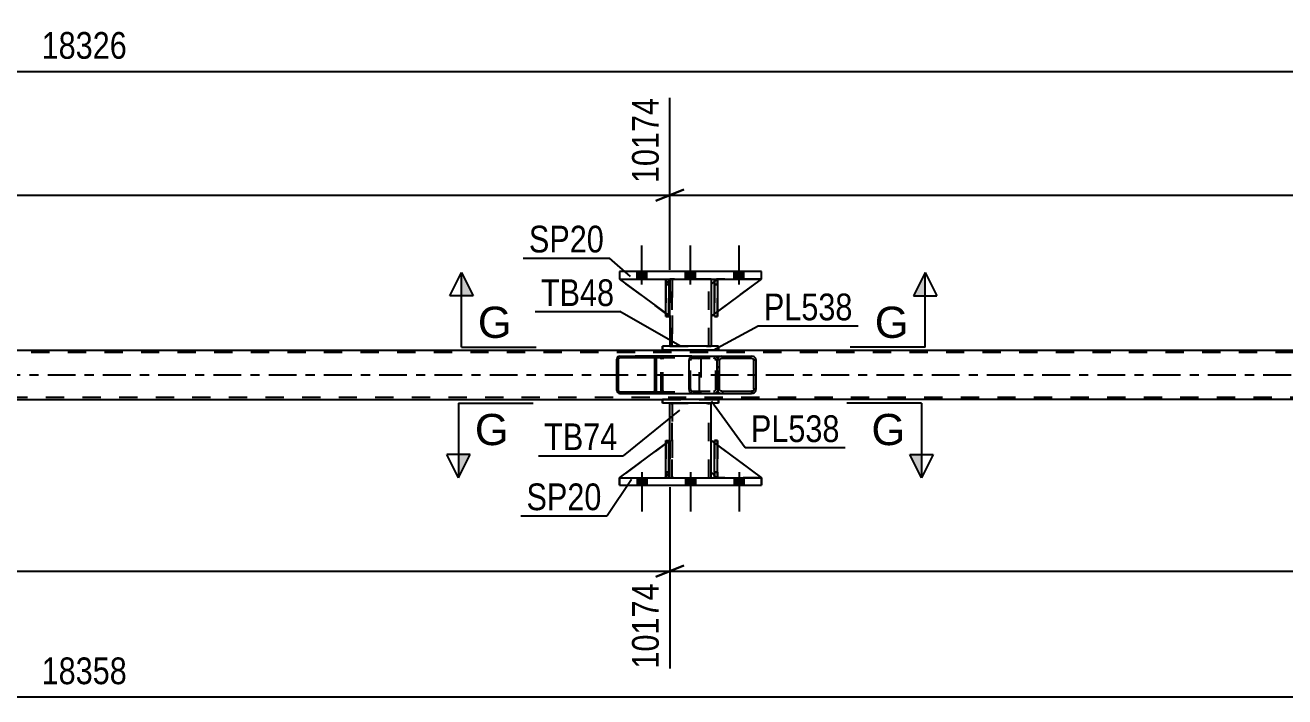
# Model space of a CAD drawing. Header units: millimetres. Extents: x 0 to 841, y 0 to 594.
# Drawn here: x 415.9 to 550.9, y 209.6 to 281.5 of the extents above; entities that cross this region are included whole.
import ezdxf

# ---------------------------------------------------------------- set-up
doc = ezdxf.new("R2010")
doc.units = ezdxf.units.MM
doc.linetypes.add('DXK_LINE_DOT2', pattern=[3.9198, 1.9599, -1.9599])
doc.linetypes.add('DXK_LINE_DOT3', pattern=[5.9187, 2.979, -0.9799, 0.9799, -0.9799])
doc.styles.add('Arial', font='ARIAL.TTF', dxfattribs={"height": 0.2})
doc.styles.add('Arial Narrow', font='ARIALN.TTF', dxfattribs={"height": 0.2})

# ---------------------------------------------------------------- blocks, each defined once
blk = doc.blocks.new('Part-103610369-28079 - 28013')
at = {"color": 7, "linetype": 'DXK_LINE_DOT2'}
for p, q in [((485, 237.03), (479.6, 233.03)), ((485, 237.03), (479.6, 233.03)), ((485, 233.63), (485, 237.03)), ((485, 237.03), (485, 237.03)), ((485, 237.03), (485, 233.63)), ((484.4, 233.03), (485, 233.63)), ((485, 233.63), (484.4, 233.03)), ((485, 233.63), (485, 233.63)), ((479.6, 233.03), (484.4, 233.03))]:
    blk.add_line(p, q, dxfattribs=at)
blk = doc.blocks.new('Part-103610369-28078 - 28013')
at = {"color": 2, "linetype": 'Continuous'}
for p, q in [((489.76, 233.03), (489.76, 237.03)), ((489.76, 237.03), (490.08, 237.03)), ((490.08, 233.03), (490.08, 237.03)), ((489.76, 233.03), (489.76, 233.03)), ((489.76, 233.03), (490.08, 233.03))]:
    blk.add_line(p, q, dxfattribs=at)
at = {"color": 7, "linetype": 'DXK_LINE_DOT2'}
for p, q in [((489.76, 237.03), (489.76, 233.63)), ((490.08, 233.63), (490.08, 237.03)), ((489.76, 233.63), (489.76, 233.03)), ((489.76, 233.63), (490.08, 233.63)), ((490.08, 233.03), (490.08, 233.63))]:
    blk.add_line(p, q, dxfattribs=at)
blk = doc.blocks.new('Part-103610369-28080 - 28013')
at = {"color": 7, "linetype": 'DXK_LINE_DOT2'}
for p, q in [((485, 237.03), (479.6, 233.03)), ((484.56, 236.7), (484.88, 236.93)), ((485, 237.03), (485, 233.63)), ((485, 233.63), (484.4, 233.03)), ((484.56, 233.18), (484.88, 233.5)), ((479.6, 233.03), (484.4, 233.03))]:
    blk.add_line(p, q, dxfattribs=at)
at = {"color": 2, "linetype": 'Continuous'}
for p, q in [((479.6, 233.03), (484.56, 236.7)), ((484.88, 236.93), (485, 237.03)), ((485, 233.63), (485, 237.03)), ((485, 237.03), (485, 237.03)), ((484.88, 233.5), (485, 233.63)), ((485, 233.63), (485, 233.63)), ((484.4, 233.03), (484.56, 233.18))]:
    blk.add_line(p, q, dxfattribs=at)
blk = doc.blocks.new('Part-103610369-28081 - 28013')
at = {"color": 7, "linetype": 'DXK_LINE_DOT2'}
for p, q in [((489.4, 233.63), (489.4, 237.03)), ((489.4, 237.03), (494.8, 233.03)), ((490, 233.03), (489.4, 233.63)), ((494.8, 233.03), (490, 233.03))]:
    blk.add_line(p, q, dxfattribs=at)
blk = doc.blocks.new('Part-103610369-28082 - 28013')
at = {"color": 2, "linetype": 'Continuous'}
for p, q in [((489.4, 233.63), (489.4, 237.03)), ((489.4, 237.03), (489.76, 236.76)), ((490.08, 236.53), (494.8, 233.03)), ((489.4, 233.63), (489.76, 233.27))]:
    blk.add_line(p, q, dxfattribs=at)
at = {"color": 7, "linetype": 'DXK_LINE_DOT2'}
for p, q in [((489.76, 236.76), (490.08, 236.53)), ((489.76, 233.27), (490, 233.03)), ((490, 233.03), (494.8, 233.03)), ((494.8, 233.03), (494.8, 233.03)), ((494.8, 233.03), (494.8, 233.03))]:
    blk.add_line(p, q, dxfattribs=at)
blk = doc.blocks.new('Part-103610369-28083 - 28013')
at = {"color": 2, "linetype": 'Continuous'}
for p, q in [((494.8, 255.12), (479.6, 255.12)), ((479.6, 255.12), (479.6, 254.32)), ((494.8, 254.32), (494.8, 255.12)), ((479.6, 254.32), (494.8, 254.32))]:
    blk.add_line(p, q, dxfattribs=at)
at = {"color": 7, "linetype": 'DXK_LINE_DOT2'}
for p, q in [((479.6, 255.12), (479.6, 254.32)), ((494.8, 254.32), (494.8, 255.12))]:
    blk.add_line(p, q, dxfattribs=at)
blk = doc.blocks.new('Part-103610369-28084 - 28013')
at = {"color": 2, "linetype": 'Continuous'}
for p, q in [((479.6, 233.03), (479.6, 232.23)), ((479.6, 233.03), (494.8, 233.03)), ((479.6, 232.23), (494.8, 232.23)), ((494.8, 232.23), (494.8, 233.03))]:
    blk.add_line(p, q, dxfattribs=at)
at = {"color": 7, "linetype": 'DXK_LINE_DOT2'}
for p, q in [((479.6, 232.23), (479.6, 233.03)), ((494.8, 233.03), (494.8, 232.23))]:
    blk.add_line(p, q, dxfattribs=at)
blk = doc.blocks.new('Part-103610369-28063 - 28013')
at = {"color": 2, "linetype": 'Continuous'}
for p, q in [((490.2, 247.12), (484.2, 247.12)), ((484.2, 246.72), (484.2, 247.12)), ((490.2, 247.12), (490.2, 246.72)), ((490.2, 247.12), (490.2, 247.12)), ((490.2, 246.72), (484.2, 246.72)), ((490.2, 246.72), (490.2, 246.72))]:
    blk.add_line(p, q, dxfattribs=at)
at = {"color": 7, "linetype": 'DXK_LINE_DOT2'}
for p, q in [((484.2, 247.12), (484.2, 246.72)), ((490.2, 246.72), (490.2, 247.12)), ((490.2, 247.12), (490.2, 247.12)), ((490.2, 246.72), (490.2, 246.72))]:
    blk.add_line(p, q, dxfattribs=at)
blk = doc.blocks.new('Part-103610369-28064 - 28013')
at = {"color": 2, "linetype": 'Continuous'}
for p, q in [((485, 254.32), (485, 253.72)), ((489.4, 254.32), (489.4, 253.72)), ((485, 250.32), (485, 247.12)), ((489.4, 250.32), (489.4, 247.12))]:
    blk.add_line(p, q, dxfattribs=at)
at = {"color": 7, "linetype": 'DXK_LINE_DOT2'}
for p, q in [((489.4, 254.32), (485, 254.32)), ((485, 254.32), (485, 247.12)), ((485, 253.72), (485, 250.32)), ((485.24, 247.12), (485.24, 254.32)), ((485.24, 254.32), (485.24, 247.12)), ((489.16, 247.12), (489.16, 254.32)), ((489.16, 247.12), (489.16, 254.32)), ((489.4, 254.32), (489.4, 247.12)), ((489.4, 253.72), (489.4, 250.32)), ((485, 247.12), (489.4, 247.12))]:
    blk.add_line(p, q, dxfattribs=at)
blk = doc.blocks.new('Part-103610369-28065 - 28013')
at = {"color": 7, "linetype": 'DXK_LINE_DOT2'}
for p, q in [((484.56, 253.72), (484.56, 254.32)), ((484.56, 254.32), (484.56, 254.32)), ((484.56, 254.32), (484.56, 250.32)), ((484.56, 254.32), (484.88, 254.32)), ((484.56, 250.32), (484.56, 253.72)), ((484.56, 253.72), (484.88, 253.72)), ((484.88, 253.72), (484.88, 254.32)), ((484.88, 250.32), (484.88, 254.32)), ((484.88, 253.72), (484.88, 250.32)), ((484.56, 250.32), (484.88, 250.32))]:
    blk.add_line(p, q, dxfattribs=at)
blk = doc.blocks.new('Part-103610369-28066 - 28013')
at = {"color": 7, "linetype": 'DXK_LINE_DOT2'}
for p, q in [((489.76, 253.72), (489.76, 254.32)), ((489.76, 254.32), (489.76, 254.32)), ((489.76, 254.32), (489.76, 250.32)), ((489.76, 254.32), (490.08, 254.32)), ((489.76, 250.32), (489.76, 253.72)), ((489.76, 253.72), (490.08, 253.72)), ((490.08, 253.72), (490.08, 254.32)), ((490.08, 250.32), (490.08, 254.32)), ((490.08, 253.72), (490.08, 250.32)), ((489.76, 250.32), (490.08, 250.32))]:
    blk.add_line(p, q, dxfattribs=at)
blk = doc.blocks.new('Part-103610369-28067 - 28013')
at = {"color": 2, "linetype": 'Continuous'}
for p, q in [((484.56, 254.32), (484.88, 254.32)), ((484.56, 250.32), (484.56, 254.32)), ((484.88, 254.32), (484.88, 254.32)), ((484.88, 254.32), (484.88, 250.32)), ((484.88, 250.32), (484.56, 250.32))]:
    blk.add_line(p, q, dxfattribs=at)
at = {"color": 7, "linetype": 'DXK_LINE_DOT2'}
for p, q in [((484.56, 253.72), (484.56, 254.32)), ((484.88, 253.72), (484.56, 253.72)), ((484.56, 253.72), (484.56, 250.32)), ((484.88, 253.72), (484.88, 254.32)), ((484.88, 254.32), (484.88, 254.32)), ((484.88, 250.32), (484.88, 253.72))]:
    blk.add_line(p, q, dxfattribs=at)
blk = doc.blocks.new('Part-103610369-28068 - 28013')
at = {"color": 2, "linetype": 'Continuous'}
for p, q in [((489.76, 254.32), (490.08, 254.32)), ((489.76, 250.32), (489.76, 254.32)), ((490.08, 254.32), (490.08, 254.32)), ((490.08, 254.32), (490.08, 250.32)), ((490.08, 250.32), (489.76, 250.32))]:
    blk.add_line(p, q, dxfattribs=at)
at = {"color": 7, "linetype": 'DXK_LINE_DOT2'}
for p, q in [((489.76, 253.72), (489.76, 254.32)), ((490.08, 253.72), (489.76, 253.72)), ((489.76, 253.72), (489.76, 250.32)), ((490.08, 253.72), (490.08, 254.32)), ((490.08, 254.32), (490.08, 254.32)), ((490.08, 250.32), (490.08, 253.72))]:
    blk.add_line(p, q, dxfattribs=at)
blk = doc.blocks.new('Part-103610369-28069 - 28013')
at = {"color": 7, "linetype": 'DXK_LINE_DOT2'}
for p, q in [((485, 250.32), (479.6, 254.32)), ((479.6, 254.32), (484.4, 254.32)), ((485, 250.32), (479.6, 254.32)), ((484.4, 254.32), (485, 253.72)), ((485, 253.72), (484.4, 254.32)), ((485, 253.72), (485, 250.32)), ((485, 253.72), (485, 253.72)), ((485, 250.32), (485, 253.72)), ((485, 250.32), (485, 250.32))]:
    blk.add_line(p, q, dxfattribs=at)
blk = doc.blocks.new('Part-103610369-28070 - 28013')
at = {"color": 2, "linetype": 'Continuous'}
for p, q in [((479.6, 254.32), (484.56, 250.65)), ((484.4, 254.32), (484.56, 254.16)), ((484.88, 253.84), (485, 253.72)), ((485, 253.72), (485, 253.72)), ((485, 250.32), (485, 253.72)), ((484.88, 250.41), (485, 250.32)), ((485, 250.32), (485, 250.32))]:
    blk.add_line(p, q, dxfattribs=at)
at = {"color": 7, "linetype": 'DXK_LINE_DOT2'}
for p, q in [((485, 250.32), (479.6, 254.32)), ((479.6, 254.32), (484.4, 254.32)), ((484.4, 254.32), (485, 253.72)), ((484.56, 254.16), (484.88, 253.84)), ((485, 253.72), (485, 250.32)), ((484.56, 250.65), (484.88, 250.41))]:
    blk.add_line(p, q, dxfattribs=at)
blk = doc.blocks.new('Part-103610369-28071 - 28013')
at = {"color": 7, "linetype": 'DXK_LINE_DOT2'}
for p, q in [((490, 254.32), (489.4, 253.72)), ((489.4, 250.32), (494.8, 254.32)), ((489.4, 253.72), (489.4, 250.32)), ((494.8, 254.32), (490, 254.32))]:
    blk.add_line(p, q, dxfattribs=at)
blk = doc.blocks.new('Part-103610369-28072 - 28013')
at = {"color": 2, "linetype": 'Continuous'}
for p, q in [((489.4, 253.72), (489.76, 254.07)), ((489.4, 253.72), (489.4, 250.32)), ((490.08, 250.82), (494.8, 254.32)), ((489.4, 250.32), (489.76, 250.58))]:
    blk.add_line(p, q, dxfattribs=at)
at = {"color": 7, "linetype": 'DXK_LINE_DOT2'}
for p, q in [((489.76, 254.07), (490, 254.32)), ((490, 254.32), (494.8, 254.32)), ((489.76, 250.58), (490.08, 250.82))]:
    blk.add_line(p, q, dxfattribs=at)
blk = doc.blocks.new('Part-103610369-28073 - 28013')
at = {"color": 2, "linetype": 'Continuous'}
for p, q in [((490.2, 241.43), (484.2, 241.43)), ((484.2, 241.03), (484.2, 241.43)), ((490.2, 241.03), (484.2, 241.03)), ((490.2, 241.43), (490.2, 241.03)), ((490.2, 241.43), (490.2, 241.43)), ((490.2, 241.03), (490.2, 241.03))]:
    blk.add_line(p, q, dxfattribs=at)
at = {"color": 7, "linetype": 'DXK_LINE_DOT2'}
for p, q in [((484.2, 241.43), (484.2, 241.03)), ((490.2, 241.03), (490.2, 241.43)), ((490.2, 241.43), (490.2, 241.43)), ((490.2, 241.03), (490.2, 241.03))]:
    blk.add_line(p, q, dxfattribs=at)
blk = doc.blocks.new('Part-103610369-28074 - 28013')
at = {"color": 2, "linetype": 'Continuous'}
for p, q in [((485, 237.03), (485, 241.03)), ((489.4, 237.03), (489.4, 241.03)), ((485, 233.03), (485, 233.63)), ((489.4, 233.03), (489.4, 233.63))]:
    blk.add_line(p, q, dxfattribs=at)
at = {"color": 7, "linetype": 'DXK_LINE_DOT2'}
for p, q in [((485, 241.03), (489.4, 241.03)), ((485, 233.03), (485, 241.03)), ((485.24, 233.03), (485.24, 241.03)), ((485.24, 241.03), (485.24, 233.03)), ((489.16, 233.03), (489.16, 241.03)), ((489.16, 233.03), (489.16, 241.03)), ((489.4, 233.03), (489.4, 241.03)), ((485, 233.63), (485, 237.03)), ((489.4, 233.63), (489.4, 237.03)), ((485, 233.03), (489.4, 233.03))]:
    blk.add_line(p, q, dxfattribs=at)
blk = doc.blocks.new('Part-103610369-28075 - 28013')
at = {"color": 7, "linetype": 'DXK_LINE_DOT2'}
for p, q in [((484.56, 237.03), (484.88, 237.03)), ((484.56, 233.63), (484.56, 237.03)), ((484.56, 237.03), (484.56, 233.03)), ((484.88, 237.03), (484.88, 233.63)), ((484.88, 233.03), (484.88, 236.93)), ((484.88, 233.63), (484.56, 233.63)), ((484.56, 233.03), (484.56, 233.63)), ((484.88, 233.63), (484.88, 233.03)), ((484.88, 233.03), (484.56, 233.03)), ((484.88, 233.03), (484.88, 233.03))]:
    blk.add_line(p, q, dxfattribs=at)
blk = doc.blocks.new('Part-103610369-28076 - 28013')
at = {"color": 7, "linetype": 'DXK_LINE_DOT2'}
for p, q in [((490.08, 237.03), (489.76, 237.03)), ((489.76, 233.63), (489.76, 237.03)), ((489.76, 237.03), (489.76, 233.03)), ((490.08, 237.03), (490.08, 233.63)), ((490.08, 233.03), (490.08, 237.03)), ((490.08, 233.63), (489.76, 233.63)), ((489.76, 233.03), (489.76, 233.63)), ((490.08, 233.63), (490.08, 233.03)), ((490.08, 233.03), (489.76, 233.03)), ((490.08, 233.03), (490.08, 233.03))]:
    blk.add_line(p, q, dxfattribs=at)
blk = doc.blocks.new('Part-103610369-28077 - 28013')
at = {"color": 2, "linetype": 'Continuous'}
for p, q in [((484.56, 233.03), (484.56, 237.03)), ((484.56, 237.03), (484.88, 237.03)), ((484.88, 233.03), (484.88, 237.03)), ((484.56, 233.03), (484.56, 233.03)), ((484.56, 233.03), (484.88, 233.03))]:
    blk.add_line(p, q, dxfattribs=at)
at = {"color": 7, "linetype": 'DXK_LINE_DOT2'}
for p, q in [((484.56, 237.03), (484.56, 233.63)), ((484.88, 233.63), (484.88, 237.03)), ((484.56, 233.63), (484.56, 233.03)), ((484.56, 233.63), (484.88, 233.63)), ((484.88, 233.03), (484.88, 233.63))]:
    blk.add_line(p, q, dxfattribs=at)
blk = doc.blocks.new('Part-103610369-28142 - 28013')
at = {"linetype": 'Continuous'}
h = blk.add_hatch(dxfattribs=at)
h.set_pattern_fill('', scale=0.7, style=0, pattern_type=0)
h.set_pattern_definition([(45, (483.535, 245.869), (-1.57154, 1.57154), [])])
h.paths.add_polyline_path([(483.56, 245.75), (483.53, 245.87), (483.46, 245.97), (483.35, 246.04), (483.22, 246.07), (479.64, 246.07), (479.51, 246.04), (479.4, 245.97), (479.33, 245.87), (479.3, 245.75), (479.3, 242.39), (479.33, 242.26), (479.4, 242.16), (479.51, 242.09), (479.64, 242.07), (483.22, 242.07), (483.35, 242.09), (483.46, 242.16), (483.53, 242.26), (483.56, 242.39)])
h.paths.add_polyline_path([(483.38, 242.33), (483.34, 242.27), (483.29, 242.24), (483.22, 242.23), (479.64, 242.23), (479.58, 242.24), (479.52, 242.27), (479.49, 242.33), (479.47, 242.39), (479.47, 245.75), (479.49, 245.81), (479.52, 245.86), (479.58, 245.89), (479.64, 245.91), (483.22, 245.91), (483.29, 245.89), (483.34, 245.86), (483.38, 245.81), (483.39, 245.75), (483.39, 242.39)])
at = {"color": 2, "linetype": 'Continuous'}
for p, q in [((479.33, 245.87), (479.3, 245.75)), ((479.3, 242.39), (479.3, 245.75)), ((479.47, 245.75), (479.49, 245.81)), ((479.47, 242.39), (479.47, 245.75)), ((479.49, 245.81), (479.52, 245.86)), ((479.64, 246.07), (479.51, 246.04)), ((479.52, 245.86), (479.58, 245.89)), ((479.58, 245.89), (479.64, 245.91)), ((479.64, 246.07), (483.22, 246.07)), ((479.64, 245.91), (483.22, 245.91)), ((487.33, 246.07), (483.22, 246.07)), ((483.35, 246.04), (483.22, 246.07)), ((483.22, 245.91), (483.29, 245.89)), ((483.29, 245.89), (483.34, 245.86)), ((483.34, 245.86), (483.38, 245.81)), ((483.38, 245.81), (483.39, 245.75)), ((483.39, 242.39), (483.39, 245.75)), ((483.56, 245.75), (483.53, 245.87)), ((483.56, 242.39), (483.56, 245.75)), ((479.3, 242.39), (479.33, 242.26)), ((479.49, 242.33), (479.47, 242.39)), ((479.52, 242.27), (479.49, 242.33)), ((479.51, 242.09), (479.64, 242.07)), ((479.58, 242.24), (479.52, 242.27)), ((479.64, 242.23), (479.58, 242.24)), ((479.64, 242.23), (483.22, 242.23)), ((479.64, 242.07), (483.22, 242.07)), ((483.29, 242.24), (483.22, 242.23)), ((483.22, 242.07), (483.35, 242.09)), ((483.22, 242.07), (487.33, 242.07)), ((483.34, 242.27), (483.29, 242.24)), ((483.38, 242.33), (483.34, 242.27)), ((483.39, 242.39), (483.38, 242.33)), ((483.53, 242.26), (483.56, 242.39))]:
    blk.add_line(p, q, dxfattribs=at)
at = {"color": 7, "linetype": 'DXK_LINE_DOT2'}
for p, q in [((483.22, 246.07), (479.64, 246.07)), ((479.64, 245.91), (487.98, 245.91)), ((484.06, 245.75), (484.09, 245.87)), ((484.06, 242.39), (484.06, 245.75)), ((484.25, 245.81), (484.23, 245.75)), ((484.23, 242.39), (484.23, 245.75)), ((484.28, 245.86), (484.25, 245.81)), ((484.27, 246.04), (484.4, 246.07)), ((484.34, 245.89), (484.28, 245.86)), ((484.4, 245.91), (484.34, 245.89)), ((487.33, 246.07), (487.98, 246.07)), ((487.98, 246.07), (488.11, 246.04)), ((488.05, 245.89), (487.98, 245.91)), ((488.1, 245.86), (488.05, 245.89)), ((488.14, 245.81), (488.1, 245.86)), ((488.15, 245.75), (488.14, 245.81)), ((488.15, 242.39), (488.15, 245.75)), ((488.29, 245.87), (488.32, 245.75)), ((488.32, 245.75), (488.32, 242.39)), ((479.64, 242.23), (487.98, 242.23)), ((479.64, 242.07), (483.22, 242.07)), ((484.09, 242.26), (484.06, 242.39)), ((484.23, 242.39), (484.25, 242.33)), ((484.25, 242.33), (484.28, 242.27)), ((484.4, 242.07), (484.27, 242.09)), ((484.28, 242.27), (484.3, 242.26)), ((484.3, 242.26), (484.34, 242.24)), ((484.34, 242.24), (484.4, 242.23)), ((487.33, 242.07), (487.98, 242.07)), ((487.98, 242.23), (488.05, 242.24)), ((488.11, 242.09), (487.98, 242.07)), ((488.05, 242.24), (488.1, 242.27)), ((488.1, 242.27), (488.14, 242.33)), ((488.14, 242.33), (488.15, 242.39)), ((488.32, 242.39), (488.29, 242.26))]:
    blk.add_line(p, q, dxfattribs=at)
at = {"color": 2, "linetype": 'Continuous'}
for centre, start, end in [((479.63, 245.73), 110.7583, 155.68), ((483.23, 245.73), 24.32, 69.2417), ((479.63, 242.4), 204.32, 249.2417), ((483.23, 242.4), 290.7583, 335.68)]:
    blk.add_arc(centre, 0.331, start, end, dxfattribs=at)
at = {"color": 7, "linetype": 'DXK_LINE_DOT2'}
for centre, start, end in [((484.39, 245.73), 110.7583, 155.68), ((487.99, 245.73), 24.32, 69.2417), ((484.39, 242.4), 204.32, 249.2417), ((487.99, 242.4), 290.7583, 335.68)]:
    blk.add_arc(centre, 0.331, start, end, dxfattribs=at)
blk = doc.blocks.new('Part-103610369-28144 - 28013')
at = {"linetype": 'Continuous'}
h = blk.add_hatch(dxfattribs=at)
h.set_pattern_fill('', scale=0.7, style=0, pattern_type=0)
h.set_pattern_definition([(45, (494.2034, 245.7703), (-1.57154, 1.57154), [])])
h.paths.add_polyline_path([(494.24, 245.59), (494.2, 245.77), (494.09, 245.93), (493.93, 246.03), (493.74, 246.07), (490.55, 246.07), (490.36, 246.03), (490.2, 245.93), (490.09, 245.77), (490.05, 245.59), (490.05, 242.55), (490.09, 242.36), (490.2, 242.21), (490.36, 242.1), (490.55, 242.07), (493.74, 242.07), (493.93, 242.1), (494.09, 242.21), (494.2, 242.36), (494.24, 242.55)])
h.paths.add_polyline_path([(493.97, 242.45), (493.92, 242.38), (493.84, 242.32), (493.74, 242.31), (490.55, 242.31), (490.46, 242.32), (490.38, 242.38), (490.32, 242.45), (490.3, 242.55), (490.3, 245.59), (490.32, 245.68), (490.38, 245.76), (490.46, 245.81), (490.55, 245.83), (493.74, 245.83), (493.84, 245.81), (493.92, 245.76), (493.97, 245.68), (493.99, 245.59), (493.99, 242.55)])
at = {"color": 2, "linetype": 'Continuous'}
for p, q in [((487.06, 245.59), (487.08, 245.77)), ((487.06, 242.55), (487.06, 245.59)), ((487.08, 245.77), (487.14, 245.93)), ((487.14, 245.93), (487.22, 246.03)), ((487.22, 246.03), (487.33, 246.07)), ((487.33, 246.07), (490.55, 246.07)), ((490.09, 245.77), (490.05, 245.59)), ((490.05, 242.55), (490.05, 245.59)), ((490.3, 245.59), (490.32, 245.68)), ((490.3, 242.55), (490.3, 245.59)), ((490.32, 245.68), (490.38, 245.76)), ((490.55, 246.07), (490.36, 246.03)), ((490.38, 245.76), (490.46, 245.81)), ((490.46, 245.81), (490.55, 245.83)), ((490.55, 246.07), (493.74, 246.07)), ((490.55, 245.83), (493.74, 245.83)), ((493.93, 246.03), (493.74, 246.07)), ((493.74, 245.83), (493.84, 245.81)), ((493.84, 245.81), (493.92, 245.76)), ((493.92, 245.76), (493.97, 245.68)), ((493.97, 245.68), (493.99, 245.59)), ((493.99, 242.55), (493.99, 245.59)), ((494.24, 245.59), (494.2, 245.77)), ((494.24, 242.55), (494.24, 245.59)), ((487.08, 242.36), (487.06, 242.55)), ((487.14, 242.21), (487.08, 242.36)), ((487.22, 242.1), (487.14, 242.21)), ((487.33, 242.07), (487.22, 242.1)), ((487.33, 242.07), (490.55, 242.07)), ((490.05, 242.55), (490.09, 242.36)), ((490.32, 242.45), (490.3, 242.55)), ((490.38, 242.38), (490.32, 242.45)), ((490.36, 242.1), (490.55, 242.07)), ((490.46, 242.32), (490.38, 242.38)), ((490.55, 242.31), (490.46, 242.32)), ((490.55, 242.31), (493.74, 242.31)), ((490.55, 242.07), (493.74, 242.07)), ((493.84, 242.32), (493.74, 242.31)), ((493.74, 242.07), (493.93, 242.1)), ((493.92, 242.38), (493.84, 242.32)), ((493.97, 242.45), (493.92, 242.38)), ((493.99, 242.55), (493.97, 242.45)), ((494.2, 242.36), (494.24, 242.55))]:
    blk.add_line(p, q, dxfattribs=at)
at = {"color": 7, "linetype": 'DXK_LINE_DOT2'}
for p, q in [((487.2, 245.68), (487.19, 245.59)), ((487.19, 242.55), (487.19, 245.59)), ((487.23, 245.76), (487.2, 245.68)), ((487.28, 245.81), (487.23, 245.76)), ((487.33, 245.83), (487.28, 245.81)), ((487.33, 245.83), (493.74, 245.83)), ((488.32, 245.83), (488.32, 246.07)), ((489.66, 246.07), (489.86, 246.03)), ((489.76, 245.81), (489.66, 245.83)), ((489.84, 245.76), (489.76, 245.81)), ((489.9, 245.68), (489.84, 245.76)), ((489.91, 245.59), (489.9, 245.68)), ((489.91, 242.55), (489.91, 245.59)), ((490.13, 245.77), (490.17, 245.59)), ((490.17, 242.55), (490.17, 245.59)), ((490.55, 246.07), (493.74, 246.07)), ((487.19, 242.55), (487.2, 242.45)), ((487.2, 242.45), (487.23, 242.38)), ((487.23, 242.38), (487.28, 242.32)), ((487.28, 242.32), (487.33, 242.31)), ((487.33, 242.31), (493.74, 242.31)), ((488.32, 242.07), (488.32, 242.31)), ((489.66, 242.31), (489.76, 242.32)), ((489.86, 242.1), (489.66, 242.07)), ((489.76, 242.32), (489.84, 242.38)), ((489.84, 242.38), (489.9, 242.45)), ((489.9, 242.45), (489.91, 242.55)), ((490.17, 242.55), (490.13, 242.36)), ((490.55, 242.07), (493.74, 242.07))]:
    blk.add_line(p, q, dxfattribs=at)
for centre, start, end in [((489.68, 245.57), 23.8494, 68.8059), ((489.68, 242.56), 291.1941, 336.1506)]:
    blk.add_arc(centre, 0.492, start, end, dxfattribs=at)
at = {"color": 2, "linetype": 'Continuous'}
for centre, start, end in [((490.54, 245.57), 111.1941, 156.1506), ((493.75, 245.57), 23.8494, 68.8059), ((490.54, 242.56), 203.8494, 248.8059), ((493.75, 242.56), 291.1941, 336.1506)]:
    blk.add_arc(centre, 0.492, start, end, dxfattribs=at)
blk = doc.blocks.new('Part-103610369-28145 - 28013')
at = {"color": 2, "linetype": 'Continuous'}
for p, q in [((92.81, 246.71), (751.72, 246.71)), ((234.99, 241.43), (484.2, 241.43)), ((654.47, 241.43), (490.2, 241.43))]:
    blk.add_line(p, q, dxfattribs=at)
at = {"color": 7, "linetype": 'DXK_LINE_DOT2'}
for p, q in [((751.72, 246.47), (92.81, 246.47)), ((92.81, 241.67), (751.72, 241.67)), ((751.72, 241.43), (484.2, 241.43)), ((484.2, 241.43), (490.2, 241.43))]:
    blk.add_line(p, q, dxfattribs=at)
at = {"color": 7, "linetype": 'DXK_LINE_DOT3'}
blk.add_line((92.81, 244.07), (751.72, 244.07), dxfattribs=at)
blk = doc.blocks.new('Bolt-103610369-28154 - 28013')
at = {"linetype": 'Continuous'}
for points in [[(481.48, 254.32), (482.52, 254.32), (482.52, 255.12), (481.48, 255.12)], [(481.48, 254.32), (482.52, 254.32), (482.52, 255.12), (481.48, 255.12)], [(481.48, 254.32), (482.52, 254.32), (482.52, 255.12), (481.48, 255.12)], [(486.68, 254.32), (487.72, 254.32), (487.72, 255.12), (486.68, 255.12)], [(486.68, 254.32), (487.72, 254.32), (487.72, 255.12), (486.68, 255.12)], [(491.88, 254.32), (492.92, 254.32), (492.92, 255.12), (491.88, 255.12)], [(491.88, 254.32), (492.92, 254.32), (492.92, 255.12), (491.88, 255.12)], [(491.88, 254.32), (492.92, 254.32), (492.92, 255.12), (491.88, 255.12)]]:
    blk.add_hatch(color=1, dxfattribs=at).paths.add_polyline_path(points)
at = {"color": 1, "linetype": 'Continuous'}
for p, q in [((482, 253.72), (482, 257.92)), ((482, 253.72), (482, 257.92)), ((482, 253.72), (482, 257.92)), ((487.2, 253.72), (487.2, 257.92)), ((487.2, 253.72), (487.2, 257.92)), ((492.4, 253.72), (492.4, 257.92)), ((492.4, 253.72), (492.4, 257.92)), ((492.4, 253.72), (492.4, 257.92)), ((481.48, 254.32), (481.48, 255.12)), ((481.48, 254.32), (481.48, 255.12)), ((481.48, 254.32), (481.48, 255.12)), ((482.52, 254.32), (482.52, 255.12)), ((482.52, 254.32), (482.52, 255.12)), ((482.52, 254.32), (482.52, 255.12)), ((486.68, 254.32), (486.68, 255.12)), ((486.68, 254.32), (486.68, 255.12)), ((487.72, 254.32), (487.72, 255.12)), ((487.72, 254.32), (487.72, 255.12)), ((491.88, 254.32), (491.88, 255.12)), ((491.88, 254.32), (491.88, 255.12)), ((491.88, 254.32), (491.88, 255.12)), ((492.92, 254.32), (492.92, 255.12)), ((492.92, 254.32), (492.92, 255.12)), ((492.92, 254.32), (492.92, 255.12))]:
    blk.add_line(p, q, dxfattribs=at)
blk = doc.blocks.new('Bolt-103610369-28155 - 28013')
at = {"linetype": 'Continuous'}
for points in [[(482.52, 233.03), (481.48, 233.03), (481.48, 232.23), (482.52, 232.23)], [(482.52, 233.03), (481.48, 233.03), (481.48, 232.23), (482.52, 232.23)], [(482.52, 233.03), (481.48, 233.03), (481.48, 232.23), (482.52, 232.23)], [(487.72, 233.03), (486.68, 233.03), (486.68, 232.23), (487.72, 232.23)], [(487.72, 233.03), (486.68, 233.03), (486.68, 232.23), (487.72, 232.23)], [(492.92, 233.03), (491.88, 233.03), (491.88, 232.23), (492.92, 232.23)], [(492.92, 233.03), (491.88, 233.03), (491.88, 232.23), (492.92, 232.23)], [(492.92, 233.03), (491.88, 233.03), (491.88, 232.23), (492.92, 232.23)]]:
    blk.add_hatch(color=1, dxfattribs=at).paths.add_polyline_path(points)
at = {"color": 1, "linetype": 'Continuous'}
for p, q in [((482, 233.63), (482, 229.43)), ((482, 233.63), (482, 229.43)), ((482, 233.63), (482, 229.43)), ((487.2, 233.63), (487.2, 229.43)), ((487.2, 233.63), (487.2, 229.43)), ((492.4, 233.63), (492.4, 229.43)), ((492.4, 233.63), (492.4, 229.43)), ((492.4, 233.63), (492.4, 229.43)), ((481.48, 233.03), (481.48, 232.23)), ((481.48, 233.03), (481.48, 232.23)), ((481.48, 233.03), (481.48, 232.23)), ((482.52, 233.03), (482.52, 232.23)), ((482.52, 233.03), (482.52, 232.23)), ((482.52, 233.03), (482.52, 232.23)), ((486.68, 233.03), (486.68, 232.23)), ((486.68, 233.03), (486.68, 232.23)), ((487.72, 233.03), (487.72, 232.23)), ((487.72, 233.03), (487.72, 232.23)), ((491.88, 233.03), (491.88, 232.23)), ((491.88, 233.03), (491.88, 232.23)), ((491.88, 233.03), (491.88, 232.23)), ((492.92, 233.03), (492.92, 232.23)), ((492.92, 233.03), (492.92, 232.23)), ((492.92, 233.03), (492.92, 232.23))]:
    blk.add_line(p, q, dxfattribs=at)
blk = doc.blocks.new('StraightDimension-103610369-30286 - 28013')
at = {"color": 7, "linetype": 'Continuous'}
for p, q in [((485, 255.32), (485, 273.74)), ((486.5, 263.9), (483.5, 262.7)), ((485, 263.3), (655.27, 263.3))]:
    blk.add_line(p, q, dxfattribs=at)
blk = doc.blocks.new('StraightDimension-103610369-30287 - 28013')
at = {"color": 7, "linetype": 'Continuous'}
for p, q in [((485, 255.32), (485, 273.74)), ((229.79, 263.3), (485, 263.3)), ((483.5, 262.7), (486.5, 263.9))]:
    blk.add_line(p, q, dxfattribs=at)
at = {"color": 0, "linetype": 'Continuous'}
blk.add_wipeout([(484.4, 274.34), (480.2, 274.34), (480.2, 264), (484.4, 264)], dxfattribs=at)
at = {"color": 3, "linetype": 'Continuous', "style": 'Arial Narrow'}
blk.add_text('10174', height=2.863, rotation=90.0002, dxfattribs=at).set_placement((483.8, 264.6))
blk = doc.blocks.new('StraightDimension-103610369-30538 - 28013')
at = {"color": 7, "linetype": 'Continuous'}
for p, q in [((485, 232.03), (485, 212.59)), ((486.5, 223.63), (483.5, 222.43)), ((485, 223.03), (655.27, 223.03))]:
    blk.add_line(p, q, dxfattribs=at)
blk = doc.blocks.new('StraightDimension-103610369-30539 - 28013')
at = {"color": 7, "linetype": 'Continuous'}
for p, q in [((485, 232.03), (485, 212.59)), ((229.79, 223.03), (485, 223.03)), ((483.5, 222.43), (486.5, 223.63))]:
    blk.add_line(p, q, dxfattribs=at)
at = {"color": 0, "linetype": 'Continuous'}
blk.add_wipeout([(484.4, 222.33), (480.2, 222.33), (480.2, 211.99), (484.4, 211.99)], dxfattribs=at)
at = {"color": 3, "linetype": 'Continuous', "style": 'Arial Narrow'}
blk.add_text('10174', height=2.863, rotation=90.0002, dxfattribs=at).set_placement((483.8, 212.59))
blk = doc.blocks.new('StraightDimension-103610369-30560 - 28013')
at = {"color": 7, "linetype": 'Continuous'}
blk.add_line((83.55, 209.57), (760.98, 209.57), dxfattribs=at)
at = {"color": 0}
blk.add_wipeout([(427.44, 210.32), (427.44, 214.52), (417.09, 214.52), (417.09, 210.32)], dxfattribs=at)
at = {"color": 3, "style": 'Arial Narrow'}
blk.add_text('18358', height=2.863, dxfattribs=at).set_placement((417.69, 210.92))
blk = doc.blocks.new('StraightDimension-103610369-30572 - 28013')
at = {"color": 7, "linetype": 'Continuous'}
blk.add_line((84.19, 276.57), (760.34, 276.57), dxfattribs=at)
at = {"color": 0}
blk.add_wipeout([(427.44, 277.32), (427.44, 281.52), (417.09, 281.52), (417.09, 277.32)], dxfattribs=at)
at = {"color": 3, "style": 'Arial Narrow'}
blk.add_text('18326', height=2.863, dxfattribs=at).set_placement((417.69, 277.92))
blk = doc.blocks.new('SectionMark-103610369-29492 - 28013')
at = {"linetype": 'Continuous'}
for points in [[(462.35, 235.53), (463.6, 235.53), (462.35, 233.03)], [(510.71, 235.53), (511.96, 235.53), (511.96, 233.03)]]:
    blk.add_hatch(color=6, dxfattribs=at).paths.add_polyline_path(points)
at = {"color": 6, "linetype": 'Continuous'}
for p, q in [((462.35, 241.03), (470.35, 241.03)), ((462.35, 241.03), (462.35, 233.03)), ((511.96, 241.03), (503.96, 241.03)), ((511.96, 241.03), (511.96, 233.03)), ((462.35, 233.03), (461.1, 235.53)), ((463.6, 235.53), (461.1, 235.53)), ((462.35, 233.03), (463.6, 235.53)), ((510.71, 235.53), (513.21, 235.53)), ((511.96, 233.03), (510.71, 235.53)), ((513.21, 235.53), (511.96, 233.03))]:
    blk.add_line(p, q, dxfattribs=at)
at = {"color": 0, "linetype": 'Continuous'}
for points in [[(467.73, 236.53), (467.73, 240.03), (464.1, 240.03), (464.1, 236.53)], [(510.21, 236.53), (510.21, 240.03), (506.58, 240.03), (506.58, 236.53)]]:
    blk.add_wipeout(points, dxfattribs=at)
at = {"color": 3, "linetype": 'Continuous', "style": 'Arial'}
for p in [(464.1, 236.53), (506.58, 236.53)]:
    blk.add_text('G', height=3.34, dxfattribs=at).set_placement(p)
blk = doc.blocks.new('SectionMark-103610369-29489 - 28013')
at = {"linetype": 'Continuous'}
for points in [[(463.92, 252.52), (462.67, 252.52), (462.67, 255.02)], [(512.32, 252.52), (511.07, 252.52), (512.32, 255.02)]]:
    blk.add_hatch(color=6, dxfattribs=at).paths.add_polyline_path(points)
at = {"color": 6, "linetype": 'Continuous'}
for p, q in [((461.42, 252.52), (462.67, 255.02)), ((462.67, 247.02), (462.67, 255.02)), ((462.67, 255.02), (463.92, 252.52)), ((512.32, 255.02), (511.07, 252.52)), ((512.32, 247.02), (512.32, 255.02)), ((512.32, 255.02), (513.57, 252.52)), ((463.92, 252.52), (461.42, 252.52)), ((511.07, 252.52), (513.57, 252.52)), ((462.67, 247.02), (470.67, 247.02)), ((512.32, 247.02), (504.32, 247.02))]:
    blk.add_line(p, q, dxfattribs=at)
at = {"color": 0, "linetype": 'Continuous'}
for points in [[(468.05, 248.02), (468.05, 251.52), (464.42, 251.52), (464.42, 248.02)], [(510.57, 248.02), (510.57, 251.52), (506.94, 251.52), (506.94, 248.02)]]:
    blk.add_wipeout(points, dxfattribs=at)
at = {"color": 3, "linetype": 'Continuous', "style": 'Arial'}
for p in [(464.42, 248.02), (506.94, 248.02)]:
    blk.add_text('G', height=3.34, dxfattribs=at).set_placement(p)
blk = doc.blocks.new('Mark-103610369-30619 - 28013')
at = {"color": 0}
blk.add_wipeout([(504.56, 249.9), (504.56, 252.9), (495.06, 252.9), (495.06, 249.9)], dxfattribs=at)
blk.add_wipeout([(504.56, 249.9), (504.56, 252.9), (495.06, 252.9), (495.06, 249.9)], dxfattribs=at)
at = {"color": 30, "linetype": 'Continuous'}
for p, q in [((489.64, 246.72), (494.46, 249.3)), ((494.46, 249.3), (505.16, 249.3))]:
    blk.add_line(p, q, dxfattribs=at)
at = {"color": 3, "style": 'Arial Narrow'}
blk.add_text('PL538', height=2.863, dxfattribs=at).set_placement((495.06, 249.9))
blk = doc.blocks.new('Mark-103610369-30622 - 28013')
at = {"color": 0}
blk.add_wipeout([(479.03, 251.43), (479.03, 254.43), (471.17, 254.43), (471.17, 251.43)], dxfattribs=at)
blk.add_wipeout([(479.03, 251.43), (479.03, 254.43), (471.17, 254.43), (471.17, 251.43)], dxfattribs=at)
at = {"color": 30, "linetype": 'Continuous'}
for p in [(470.57, 250.83), (486.06, 247.15)]:
    blk.add_line(p, (479.63, 250.83), dxfattribs=at)
at = {"color": 3, "style": 'Arial Narrow'}
blk.add_text('TB48', height=2.863, dxfattribs=at).set_placement((471.17, 251.43))
blk = doc.blocks.new('Mark-103610369-30625 - 28013')
at = {"color": 0}
blk.add_wipeout([(503.17, 236.86), (503.17, 239.86), (493.67, 239.86), (493.67, 236.86)], dxfattribs=at)
blk.add_wipeout([(503.17, 236.86), (503.17, 239.86), (493.67, 239.86), (493.67, 236.86)], dxfattribs=at)
at = {"color": 30, "linetype": 'Continuous'}
for p, q in [((489.44, 241.23), (493.07, 236.26)), ((493.07, 236.26), (503.77, 236.26))]:
    blk.add_line(p, q, dxfattribs=at)
at = {"color": 3, "style": 'Arial Narrow'}
blk.add_text('PL538', height=2.863, dxfattribs=at).set_placement((493.67, 236.86))
blk = doc.blocks.new('Mark-103610369-30628 - 28013')
at = {"color": 0}
blk.add_wipeout([(479.37, 235.99), (479.37, 238.99), (471.52, 238.99), (471.52, 235.99)], dxfattribs=at)
blk.add_wipeout([(479.37, 235.99), (479.37, 238.99), (471.52, 238.99), (471.52, 235.99)], dxfattribs=at)
at = {"color": 30, "linetype": 'Continuous'}
for p in [(486.01, 240.27), (470.92, 235.39)]:
    blk.add_line(p, (479.97, 235.39), dxfattribs=at)
at = {"color": 3, "style": 'Arial Narrow'}
blk.add_text('TB74', height=2.863, dxfattribs=at).set_placement((471.52, 235.99))
blk = doc.blocks.new('Mark-103610369-30631 - 28013')
at = {"color": 0}
blk.add_wipeout([(477.93, 257.17), (477.93, 260.17), (469.89, 260.17), (469.89, 257.17)], dxfattribs=at)
blk.add_wipeout([(477.93, 257.17), (477.93, 260.17), (469.89, 260.17), (469.89, 257.17)], dxfattribs=at)
at = {"color": 30, "linetype": 'Continuous'}
for p in [(469.29, 256.57), (480.78, 254.58)]:
    blk.add_line(p, (478.53, 256.57), dxfattribs=at)
at = {"color": 3, "style": 'Arial Narrow'}
blk.add_text('SP20', height=2.863, dxfattribs=at).set_placement((469.89, 257.17))
blk = doc.blocks.new('Mark-103610369-30634 - 28013')
at = {"color": 0}
blk.add_wipeout([(477.67, 229.56), (477.67, 232.56), (469.63, 232.56), (469.63, 229.56)], dxfattribs=at)
blk.add_wipeout([(477.67, 229.56), (477.67, 232.56), (469.63, 232.56), (469.63, 229.56)], dxfattribs=at)
at = {"color": 30, "linetype": 'Continuous'}
for p in [(480.87, 232.85), (469.03, 228.96)]:
    blk.add_line(p, (478.27, 228.96), dxfattribs=at)
at = {"color": 3, "style": 'Arial Narrow'}
blk.add_text('SP20', height=2.863, dxfattribs=at).set_placement((469.63, 229.56))

msp = doc.modelspace()

# ---------------------------------------------------------------- block references
for name in ['Bolt-103610369-28154 - 28013', 'Part-103610369-28083 - 28013', 'Part-103610369-28069 - 28013', 'Part-103610369-28070 - 28013', 'Part-103610369-28065 - 28013', 'Part-103610369-28067 - 28013', 'Part-103610369-28064 - 28013', 'Part-103610369-28071 - 28013', 'Part-103610369-28072 - 28013', 'Part-103610369-28066 - 28013', 'Part-103610369-28068 - 28013', 'Part-103610369-28063 - 28013', 'Part-103610369-28145 - 28013', 'Part-103610369-28142 - 28013', 'Part-103610369-28144 - 28013', 'Part-103610369-28073 - 28013', 'Part-103610369-28074 - 28013', 'Part-103610369-28079 - 28013', 'Part-103610369-28080 - 28013', 'Part-103610369-28075 - 28013', 'Part-103610369-28077 - 28013', 'Part-103610369-28081 - 28013', 'Part-103610369-28082 - 28013', 'Part-103610369-28078 - 28013', 'Part-103610369-28076 - 28013', 'Bolt-103610369-28155 - 28013', 'Part-103610369-28084 - 28013']:
    msp.add_blockref(name, (0, 0))

# ---------------------------------------------------------------- next in the draw order: block references
for name in ['StraightDimension-103610369-30286 - 28013', 'StraightDimension-103610369-30538 - 28013']:
    msp.add_blockref(name, (0, 0))

# ---------------------------------------------------------------- next in the draw order: block references
for name in ['StraightDimension-103610369-30287 - 28013', 'StraightDimension-103610369-30539 - 28013']:
    msp.add_blockref(name, (0, 0))

# ---------------------------------------------------------------- next in the draw order: block references
for name in ['StraightDimension-103610369-30572 - 28013', 'StraightDimension-103610369-30560 - 28013']:
    msp.add_blockref(name, (0, 0))

# ---------------------------------------------------------------- next in the draw order: block references
for name in ['SectionMark-103610369-29489 - 28013', 'SectionMark-103610369-29492 - 28013']:
    msp.add_blockref(name, (0, 0))

# ---------------------------------------------------------------- next in the draw order: block references
for name in ['Mark-103610369-30622 - 28013', 'Mark-103610369-30619 - 28013', 'Mark-103610369-30628 - 28013', 'Mark-103610369-30625 - 28013', 'Mark-103610369-30634 - 28013']:
    msp.add_blockref(name, (0, 0))

# ---------------------------------------------------------------- next in the draw order: block references
msp.add_blockref('Mark-103610369-30631 - 28013', (0, 0))

doc.saveas('drawing.dxf')
